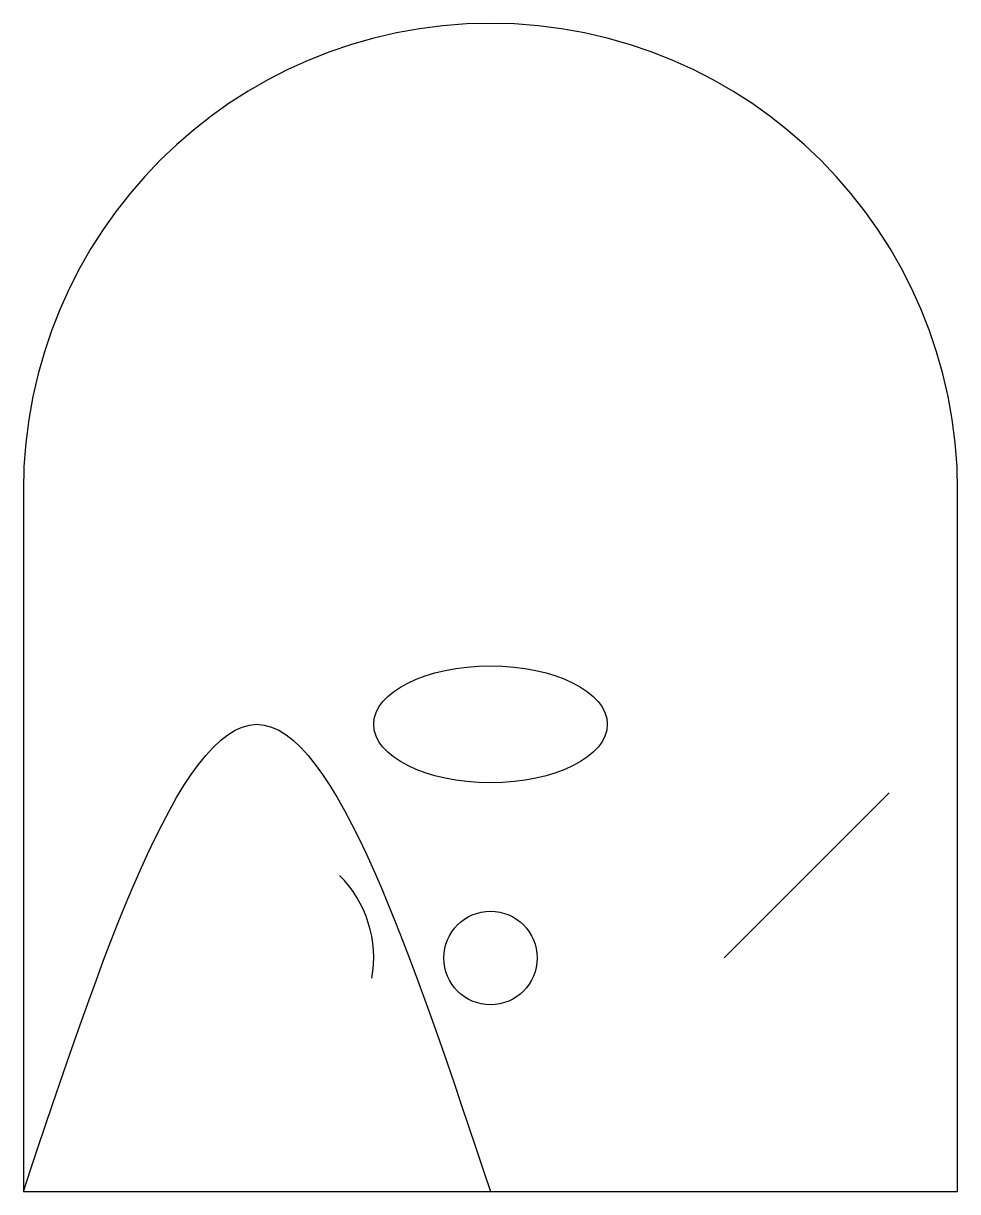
# Model space of a CAD drawing. Header units: metres. Extents: x 0 to 4, y 0 to 5.
import ezdxf

# ---------------------------------------------------------------- set-up
doc = ezdxf.new("R2010")
doc.units = ezdxf.units.M
doc.layers.add('壁', color=7, linetype='Continuous')

# ---------------------------------------------------------------- blocks, each defined once
blk = doc.blocks.new('Door', base_point=(1, 0))
blk.add_line((1, 0), (2, 0))

msp = doc.modelspace()

# ---------------------------------------------------------------- linework, layer by layer
msp.add_lwpolyline([(0, 0), (4, 0), (4, 3, 1), (0, 3)], format="xyb", close=True)
msp.add_circle((2, 1), 0.2)
msp.add_arc((1, 1), 0.5, 350, 45)
msp.add_ellipse((2, 2), major_axis=(0.5, 0), ratio=0.5)
msp.add_open_spline([(0, 0), (0.3333, 1), (1, 3), (1.6667, 1), (2, 0)], degree=3)
at = {"layer": '壁'}
msp.add_line((0, 0), (4, 0), dxfattribs=at)

# ---------------------------------------------------------------- block references
at = {"rotation": 45}
msp.add_blockref('Door', (3, 1), dxfattribs=at)

doc.saveas('drawing.dxf')
